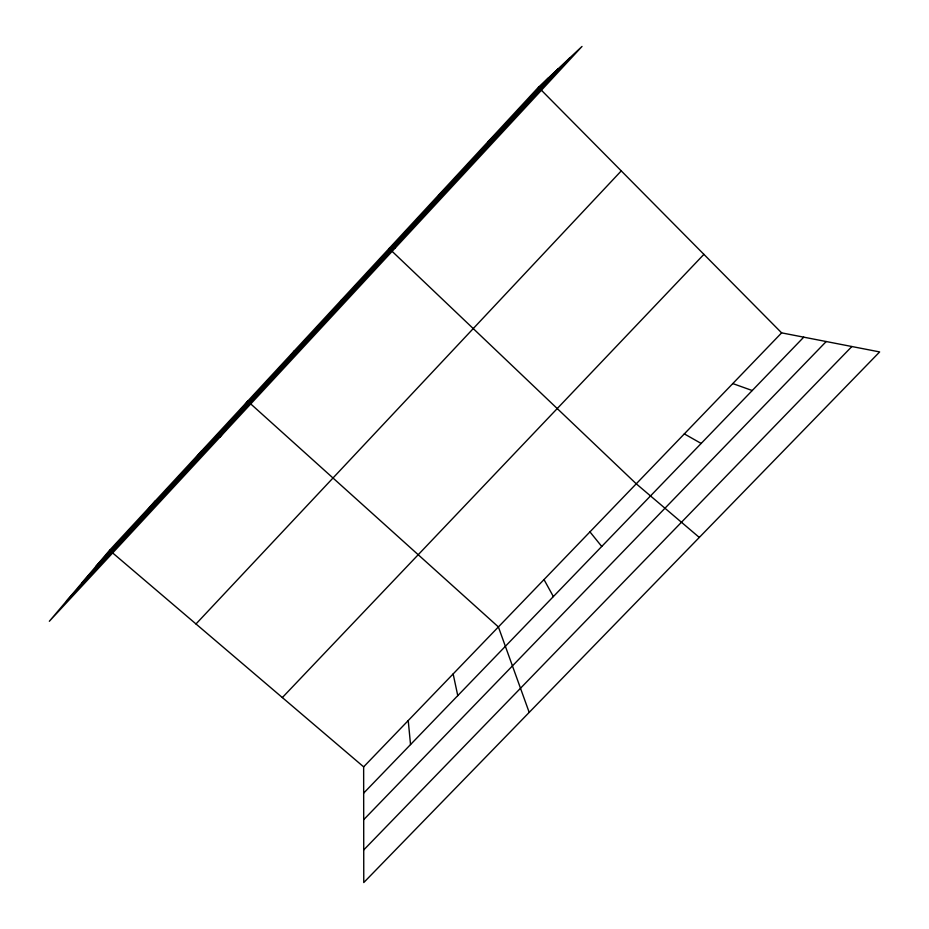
<?xml version="1.0" encoding="UTF-8"?>
<svg xmlns="http://www.w3.org/2000/svg" width="929" height="929" viewBox="0 0 929 929"><rect width="100%" height="100%" fill="white"/><g stroke="black" fill="none" stroke-linecap="round" stroke-linejoin="round"><path stroke-width="1.39" d="M340.42 302.413L341.593 299.777M290.707 356.074L294.447 350.674M219.859 437.257L247.671 401.177M192.547 462.05L201.268 451.273M144.065 514.376L155.236 500.975M109.552 550.293L49.342 621.269L582.007 46.45L538.448 87.245L109.552 550.293L363.645 766.855L363.762 882.55L879.658 351.928L781.626 332.861L538.448 87.245M95.989 566.284L548.191 78.117M82.205 582.518L558.132 68.816M66.435 601.109L569.558 58.109M195.996 623.963L621.257 170.89M282.346 697.563L703.903 254.36M363.645 766.855L781.626 332.861M363.669 793.122L803.748 337.157M363.692 819.692L826.206 341.535M363.727 849.942L851.87 346.517M488.248 141.44L495.18 135.344M438.476 195.171L442.634 192.071M395.475 247.741L389.112 248.473L636.249 483.8L699.305 537.438M732.772 383.572L752.235 390.528M684.325 433.889L701.163 443.447M250.9 404.08L498.397 626.936L529.193 712.392M589.95 531.876L601.737 546.461M543.999 579.58L553.37 596.581M453.143 673.92L457.765 695.624M408.226 720.556L410.537 744.57"/></g></svg>
